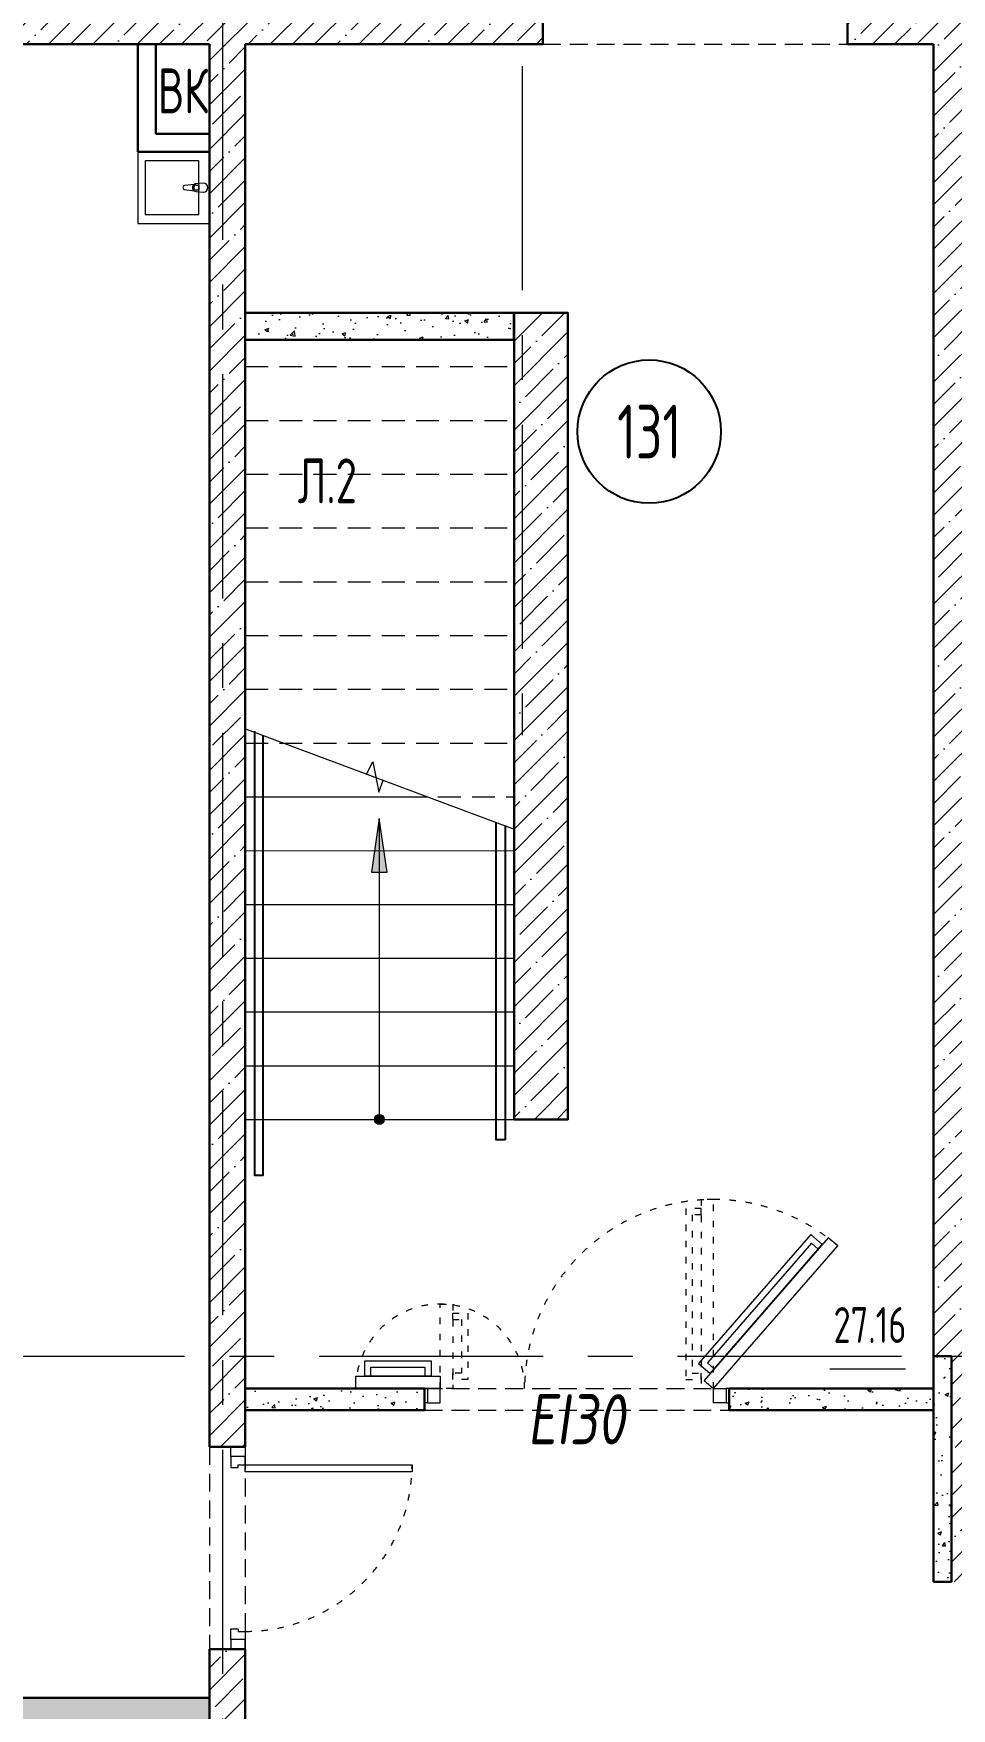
# Model space of a CAD drawing. Header units: millimetres. Extents: x -265044 to 366616, y 0 to 292181.
# Drawn here: x -199961 to -194839, y 73201 to 82546 of the extents above; entities that cross this region are included whole.
import ezdxf
from ezdxf import colors
from ezdxf.entities.mleader import LeaderData, LeaderLine
from ezdxf.enums import TextEntityAlignment as Align
from ezdxf.math import Vec2, Vec3

# ---------------------------------------------------------------- set-up
doc = ezdxf.new("R2010")
doc.units = ezdxf.units.MM
doc.header["$MEASUREMENT"] = 0
for name, pattern in [('ACAD_ISO03W100', [30, 12, -18]), ('ADSK_Штриховая_ш2 п1', [3, 2, -1]), ('CENTER', [2, 1.25, -0.25, 0.25, -0.25]), ('HIDDEN2', [4.7625, 3.175, -1.5875])]:
    doc.linetypes.add(name, pattern=pattern)
doc.layers.get('0').update_dxf_attribs({"color": 250, "lineweight": 9})
for name, color, linetype, lineweight in [('АР_Двери', 5, 'Continuous', 18), ('АР_Лестницы', 250, 'Continuous', 15), ('АР_Лестницы ограждение', 94, 'Continuous', 25), ('АР_Маркер экспликации', 239, 'Continuous', 13), ('АР_Номер помещения', 1, 'Continuous', 25), ('АР_Оси', 193, 'Continuous', 9), ('АР_Отметки', 250, 'Continuous', 15), ('АР_Перегородки газоблок', 165, 'Continuous', 30), ('АР_Перегородки газоблок_Штрих', 165, 'Continuous', 5), ('АР_Помещения_площадь', 19, 'Continuous', 9), ('АР_Сущ Несущая стена', 202, 'Continuous', 30), ('АР_тонкая линия', 250, 'Continuous', 0), ('АР_Штриховка монолит', 250, 'Continuous', 9), ('Сан.техника', 153, 'Continuous', 9), ('Эвакуация', 7, 'Continuous', 9)]:
    doc.layers.add(name, color=color, linetype=linetype, lineweight=lineweight)
doc.layers.add('АР_Отверстия', color=251, linetype='Continuous')
doc.layers.add('АР_ПБ_Двери', color=7, linetype='Continuous', lineweight=15, true_color=0xdb0000)
doc.styles.add('ICOCPEUR', font='isocpeur.ttf')
doc.styles.add('ISOCPEUR', font='isocpeur.ttf', dxfattribs={"width": 0.7})
doc.styles.get("Standard").update_dxf_attribs({"font": 'isocpeur.ttf'})
doc.styles.add('Архитект', font='isocpeur.ttf', dxfattribs={"width": 0.8, "oblique": 8})
pattern_1 = [(50, (0, 0), (215.17805, -18.82564), [22.5, -247.5]), (355, (0, 0), (-41.6254, 225.65764), [18, -198]), (100.45144, (17.93, -1.57), (173.55265, 206.832), [19.12206, -210.34263]), (46.1842, (0, 60), (320.1724, -49.6558), [33.75, -371.25]), (96.63564, (26.68, 55.86), (280.3986, 292.2356), [28.6831, -315.51413]), (351.18416, (0, 60), (280.3986, 292.2356), [27, -297]), (21, (30, 45), (179.07212, -120.78567), [22.5, -247.5]), (326, (30, 45), (72.9946, 217.54501), [18, -198]), (71.45144, (44.92, 34.93), (252.06671, 96.75935), [19.12206, -210.34263]), (37.5, (0, 0), (3.647957, 99.868156), [0, -195.6, 0, -201, 0, -198.75]), (7.5, (0, 0), (78.92086, 118.323514), [0, -114.6, 0, -191.1, 0, -75.75]), (327.5, (-66.9, 0), (160.14673, -6.766462), [0, -75, 0, -234, 0, -310.5]), (317.5, (-96.9, 0), (174.95585, 30.031495), [0, -97.5, 0, -155.4, 0, -220.5])]

# ---------------------------------------------------------------- blocks, each defined once
blk = doc.blocks.new('*U986')
at = {"color": 8}
for points in [[(-55, -80), (-55, 0), (-115, 0), (-115, -40), (-100, -40), (-100, -80), (-55, -80)], [(0, 0), (0, -80), (-55, -80), (-55, 0), (0, 0)], [(-1130, 0), (-1130, -80), (-1075, -80), (-1075, 0), (-1130, 0)], [(-1075, -80), (-1075, 0), (-1015, 0), (-1015, -40), (-1030, -40), (-1030, -80), (-1075, -80)]]:
    blk.add_lwpolyline(points, dxfattribs=at)
blk.add_lwpolyline([(-100, -80), (-100, -1010), (-140, -1010), (-140, -80)], close=True, dxfattribs=at)
at = {"color": 8, "linetype": 'ACAD_ISO03W100', "ltscale": 3}
blk.add_arc((-100, -80), 930, 180, 270, dxfattribs=at)
blk = doc.blocks.new('*U73')
at = {"layer": 'АР_Номер помещения', "color": 8}
blk.add_circle((-15680.6, 6052.6), 400, dxfattribs=at)
at = {"layer": 'АР_Помещения_площадь', "color": 8}
blk.add_line((-14250.5, 821.9), (-14672.9, 821.9), dxfattribs=at)
at = {"color": 8, "style": 'ISOCPEUR', "width": 0.7, "flags": 1}
blk.add_attdef('КАТЕГОРИЯ', (-499.2, -2092.2), '', height=250, dxfattribs=at)
at = {"layer": 'АР_Номер помещения', "color": 8, "style": 'ISOCPEUR', "width": 0.7}
blk.add_attdef('НОМЕР_ПОМЕЩЕНИЯ', text='', height=300, dxfattribs=at).set_placement((-15680.6, 6052.6), align=Align.MIDDLE_CENTER)
at = {"layer": 'АР_Помещения_площадь', "color": 8, "lineweight": 30, "width": 0.7, "flags": 104}
blk.add_attdef('ИМЯ_ПОМЕЩЕНИЯ', text='', height=100, dxfattribs=at).set_placement((157.6, 1217.1), align=Align.MIDDLE_CENTER)
at = {"layer": 'АР_Помещения_площадь', "color": 8, "style": 'ISOCPEUR', "width": 0.7}
blk.add_attdef('ПЛОЩАДЬ_ПОМЕЩЕНИЯ', text='', height=200, dxfattribs=at).set_placement((-14245.6, 1068.4), align=Align.MIDDLE_RIGHT)
blk = doc.blocks.new('сан.техника')
at = {"layer": 'Сан.техника', "color": 8, "linetype": 'Continuous', "lineweight": 5}
for p, q in [((-26.6, 167.7), (-79.5, 161.1)), ((-26.6, 167.7), (-79.5, 161.1)), ((-79.5, 138.9), (-26.6, 132.3)), ((-79.5, 138.9), (-26.6, 132.3)), ((24.9, 175), (-17, 171)), ((24.9, 175), (-17, 171)), ((-17, 129), (24.9, 125)), ((-17, 129), (24.9, 125)), ((-14.9, 163.6), (0, 163.6)), ((-14.9, 163.6), (0, 163.6)), ((0, 136.4), (-14.9, 136.4)), ((0, 136.4), (-14.9, 136.4)), ((0, 163.6), (0, 136.4)), ((0, 163.6), (0, 136.4))]:
    blk.add_line(p, q, dxfattribs=at)
for points in [[(59, 350), (-341, 350), (-341, -50), (59, -50)], [(0, 300), (-300.1, 300), (-300.1, 0), (0, 0)], [(0, 300), (-300.1, 300), (-300.1, 0), (0, 0)]]:
    blk.add_lwpolyline(points, close=True, dxfattribs=at)
for centre, radius, start, end in [((-78.1, 150), 11.2, 97.13862, 262.86077), ((-78.1, 150), 11.2, 97.13862, 262.86077), ((-15.1, 150), 21.1, 122.77072, 237.22867), ((-15.1, 150), 21.1, 122.77072, 237.22867), ((-14.9, 150), 13.6, 89.99969, 269.99969), ((-14.9, 150), 13.6, 89.99969, 269.99969), ((-15.1, 150), 21.1, 95.1693, 122.77072), ((-15.1, 150), 21.1, 95.1693, 122.77072), ((-15.1, 150), 21.1, 237.22867, 264.83008), ((-15.1, 150), 21.1, 237.22867, 264.83008), ((24.9, 150), 25, 269.99969, 89.99969), ((24.9, 150), 25, 269.99969, 89.99969)]:
    blk.add_arc(centre, radius, start, end, dxfattribs=at)
blk = doc.blocks.new('_DotSmall')
at = {"color": 8, "linetype": 'ByBlock', "const_width": 0.5}
blk.add_lwpolyline([(-0.0625, 0, 1), (0.0625, 0, 1)], format="xyb", close=True, dxfattribs=at)
blk = doc.blocks.new('дв.1700')
at = {"layer": 'АР_Двери', "color": 8}
for points in [[(-87, 0), (-87, -80), (-70, -80), (-70, 0), (-87, 0)], [(-70, -80), (-70, 0), (0, 0), (0, -30), (0, -30), (0, -80), (-70, -80)], [(1596, -80), (1596, 0), (1526, 0), (1526, -30), (1526, -30), (1526, -80), (1596, -80)], [(1613, 0), (1613, -80), (1596, -80), (1596, 0), (1613, 0)]]:
    blk.add_lwpolyline(points, dxfattribs=at)
for points in [[(0, -80), (-692, -876), (-639.2, -921.8), (52.7, -125.8)], [(1997.3, -149.9), (1526, -149.9), (1526, -80), (1997.3, -80)], [(19.9, -163.6), (-606.3, -883.9), (-542.2, -939.6), (84, -219.2)], [(1946.9, -234.7), (1576, -234.7), (1576, -149.9), (1946.9, -149.9)], [(1911.9, -199.7), (1611, -199.7), (1611, -149.9), (1911.9, -149.9)], [(-3, -190), (-583.3, -857.5), (-545.7, -890.2), (34.6, -222.7)]]:
    blk.add_lwpolyline(points, close=True, dxfattribs=at)
at = {"layer": 'АР_Двери', "color": 8, "linetype": 'ACAD_ISO03W100', "ltscale": 3}
for points in [[(0, -80), (0, -1134.7), (69.9, -1134.7), (69.9, -80)], [(1456.1, -551.3), (1456.1, -80), (1526, -80), (1526, -551.3)]]:
    blk.add_lwpolyline(points, close=True, dxfattribs=at)
for points in [[(69.9, -1049.5), (69.9, -1084.5), (154.7, -1084.5), (154.7, -130), (69.9, -130), (69.9, -165)], [(69.9, -1049.5), (119.7, -1049.5), (119.7, -165), (69.9, -165)], [(1456.1, -465.9), (1456.1, -500.9), (1371.3, -500.9), (1371.3, -130), (1456.1, -130), (1456.1, -165)], [(1456.1, -465.9), (1406.3, -465.9), (1406.3, -165), (1456.1, -165)]]:
    blk.add_lwpolyline(points, dxfattribs=at)
for centre, radius, start, end in [((0, -80), 1054.7, 228.99999, 0), ((1526, -80), 471.3, 180, 351.4758)]:
    blk.add_arc(centre, radius, start, end, dxfattribs=at)
blk = doc.blocks.new('*U285')
h = blk.add_hatch(color=8)
h.dxf.hatch_style = 1
edge = h.paths.add_edge_path()
edge.add_arc((0, 0), 27.6, 359.64, 719.64)
h = blk.add_hatch(color=8)
h.dxf.hatch_style = 1
h.paths.add_polyline_path([(1380, -44.3), (1380, 44.3), (1680, 0)])
at = {"color": 8}
blk.add_line((1680, 0), (0, 0), dxfattribs=at)
blk.add_lwpolyline([(1380, 44.3), (1380, -44.3), (1680, 0), (1380, 44.3)], dxfattribs=at)
blk.add_circle((0, 0), 27.6, dxfattribs=at)

msp = doc.modelspace()

# ---------------------------------------------------------------- hatches: boundary and pattern name
at = {"layer": 'АР_Перегородки газоблок_Штрих', "ltscale": 100}
h = msp.add_hatch(dxfattribs=at)
h.set_pattern_fill('AR-CONC', color=8, scale=30)
h.set_pattern_definition([(50, (-4140, 1638.21), (215.17805, -18.82564), [22.5, -247.5]), (355, (-4140, 1638.21), (-41.6254, 225.65764), [18, -198]), (100.45144, (-4122.07, 1636.64), (173.55265, 206.832), [19.12206, -210.34263]), (46.1842, (-4140, 1698.21), (320.1724, -49.6558), [33.75, -371.25]), (96.63564, (-4113.32, 1694.08), (280.3986, 292.2356), [28.6831, -315.51413]), (351.18416, (-4140, 1698.2), (280.3986, 292.2356), [27, -297]), (21, (-4110, 1683.21), (179.07212, -120.78567), [22.5, -247.5]), (326, (-4110, 1683.21), (72.9946, 217.54501), [18, -198]), (71.45144, (-4095.08, 1673.15), (252.06671, 96.75935), [19.12206, -210.34263]), (37.5, (-4140, 1638.21), (3.647957, 99.868156), [0, -195.6, 0, -201, 0, -198.75]), (7.5, (-4140, 1638.21), (78.92086, 118.323514), [0, -114.6, 0, -191.1, 0, -75.75]), (327.5, (-4206.9, 1638.21), (160.14673, -6.76646), [0, -75, 0, -234, 0, -310.5]), (317.5, (-4236.9, 1638.21), (174.95585, 30.031495), [0, -97.5, 0, -155.4, 0, -220.5])])
h.paths.add_polyline_path([(-197279.5, 80987), (-198778.1, 80987), (-198778.9, 80836.7), (-198478.9, 80836.7), (-198478.9, 80836.7), (-197280.3, 80836.7)])
h = msp.add_hatch(dxfattribs=at)
h.set_pattern_fill('AR-CONC', color=8, scale=30)
h.set_pattern_definition(pattern_1)
h.paths.add_polyline_path([(-194938.9, 75165.7), (-194838.9, 75165.7), (-194838.9, 73908.2), (-194938.9, 73908.2)])
h = msp.add_hatch(dxfattribs=at)
h.set_pattern_fill('AR-CONC', color=8, scale=30)
h.set_pattern_definition(pattern_1)
h.paths.add_polyline_path([(-198778.9, 74865.7), (-198778.9, 74985.7), (-198778.9, 74985.7), (-198778.9, 74865.7), (-197784, 74865.7), (-197783.7, 74985.7), (-198778.9, 74985.7)])
h = msp.add_hatch(dxfattribs=at)
h.set_pattern_fill('AR-CONC', color=8, scale=30)
h.set_pattern_definition(pattern_1)
h.paths.add_polyline_path([(-196083.9, 74865.7), (-196083.9, 74985.7), (-196083.9, 74985.7), (-196083.9, 74865.7), (-194939, 74865.7), (-194938.7, 74985.7), (-196083.9, 74985.7)])
h = msp.add_hatch(dxfattribs=at)
h.set_pattern_fill('AR-CONC', color=8, scale=30)
h.set_pattern_definition(pattern_1)
h.paths.add_polyline_path([(-198978.8, 73260.7), (-205353.9, 73260.7), (-205353.9, 73140.7), (-198978.9, 73140.7)])
at = {"layer": 'АР_Штриховка монолит', "ltscale": 100}
h = msp.add_hatch(dxfattribs=at)
h.set_pattern_fill('ANSI35', color=8, scale=700)
h.set_pattern_definition([(45, (-1163391.66, 165205.58), (-123.743687, 123.743687), []), (45, (-1163267.92, 165205.58), (-123.743687, 123.743687), [218.75, -43.75, 0, -43.75])])
h.paths.add_polyline_path([(-194638.9, 86650.7), (-194938.9, 86650.7), (-194938.9, 82685.7), (-195418.3, 82685.7), (-195418.3, 82485.7), (-194938.9, 82485.7), (-194938.9, 75165.7), (-194838.9, 75165.7), (-194838.9, 73908.2), (-194638.9, 73908.2), (-194638.9, 74865.7), (-190883.9, 74865.7), (-190883.9, 73683.2), (-190683.9, 73683.2), (-190683.9, 74865.7), (-186228.9, 74865.7), (-186228.9, 75165.7), (-194638.9, 75165.7), (-194638.9, 86350.7)])
h = msp.add_hatch(dxfattribs=at)
h.set_pattern_fill('ANSI35', color=8, scale=700)
h.set_pattern_definition([(45, (-1150550.45, 130919.27), (-123.743687, 123.743687), []), (45, (-1150426.7, 130919.27), (-123.743687, 123.743687), [218.75, -43.75, 0, -43.75])])
h.paths.add_polyline_path([(-205353.9, 82485.7), (-198978.9, 82485.7), (-198978.9, 74660.8), (-198778.9, 74660.8), (-198778.9, 82485.7), (-197118.3, 82485.7), (-197118.3, 82685.7), (-205553.8, 82685.7), (-205553.9, 82485.7), (-205353.9, 82485.7)])
h = msp.add_hatch(dxfattribs=at)
h.set_pattern_fill('ANSI35', color=8, scale=700)
h.set_pattern_definition([(45, (-1171481.64, 175028.55), (-123.743687, 123.743687), []), (45, (-1171357.9, 175028.55), (-123.743687, 123.743687), [218.75, -43.75, 0, -43.75])])
h.paths.add_polyline_path([(-196978.7, 80987), (-197278.9, 80987), (-197278.8, 76487), (-196978.7, 76487)])
h = msp.add_hatch(dxfattribs=at)
h.set_pattern_fill('ANSI35', color=8, scale=700)
h.set_pattern_definition([(45, (-1173181.66, 170720.58), (-123.743687, 123.743687), []), (45, (-1173057.92, 170720.58), (-123.743687, 123.743687), [218.75, -43.75, 0, -43.75])])
h.paths.add_polyline_path([(-198778.9, 73530.8), (-198978.9, 73530.8), (-198978.9, 72160.7), (-198778.9, 72160.7)])

# ---------------------------------------------------------------- linework, layer by layer
at = {"color": 8, "lineweight": 13, "ltscale": 500}
msp.add_lwpolyline([(-198102.2, 78413.9), (-198067.6, 78481.9), (-198033.7, 78313.4), (-198009.2, 78379.3)], dxfattribs=at)
at = {"layer": 'АР_Лестницы', "color": 8, "ltscale": 100}
for p, q in [((-198778.8, 80987), (-197278.8, 80987)), ((-198783.8, 78667.5), (-197278.8, 78107.5)), ((-198778.8, 78287), (-197761.2, 78287)), ((-198778.9, 77985.2), (-197278.8, 77987)), ((-198778.9, 77687), (-197278.8, 77687)), ((-198778.9, 77387), (-197278.9, 77387.1)), ((-198778.9, 77087), (-197278.8, 77087)), ((-198778.9, 76787), (-197278.8, 76787)), ((-198783.8, 76487), (-197278.8, 76487))]:
    msp.add_line(p, q, dxfattribs=at)
at = {"layer": 'АР_Лестницы ограждение', "color": 8, "ltscale": 100}
for points in [[(-198728.6, 78652.9), (-198728.6, 76176.8), (-198678.6, 76176.8), (-198678.6, 78628.4)], [(-197329.5, 76373.6), (-197379.5, 76373.6), (-197379.5, 78145)], [(-197329.5, 78126.4), (-197329.5, 76373.6)]]:
    msp.add_lwpolyline(points, dxfattribs=at)
at = {"layer": 'АР_Оси', "color": 8, "linetype": 'CENTER', "ltscale": 1000}
for p, q in [((-197233.9, 134363.2), (-197233.9, 78630.8)), ((-198903.9, 53394.4), (-198903.9, 82776.9)), ((-224367.6, 75165.7), (-140770.4, 75165.7))]:
    msp.add_line(p, q, dxfattribs=at)
at = {"layer": 'АР_Перегородки газоблок', "color": 8, "ltscale": 100}
for p, q in [((-199378.9, 82480.7), (-199378.9, 81886.1)), ((-199278.9, 82481.9), (-199278.9, 81986.1)), ((-199278.9, 81986.1), (-198978.9, 81986.1)), ((-198978.9, 81986.1), (-198978.9, 81886.1)), ((-199378.9, 81886.1), (-199378.9, 81886.1)), ((-198978.9, 81886.1), (-199378.9, 81886.1)), ((-194938.9, 75165.7), (-194938.9, 73908.2)), ((-197778.9, 74985.7), (-197778.9, 74865.7)), ((-196078.9, 74985.7), (-196078.9, 74865.7)), ((-194938.9, 74985.7), (-194938.9, 74865.7)), ((-194838.9, 73908.2), (-194938.9, 73908.2))]:
    msp.add_line(p, q, dxfattribs=at)
for points in [[(-198978.9, 81986.1), (-199278.9, 81986.1)], [(-198778.9, 74985.7), (-197778.9, 74985.7)], [(-196078.9, 74985.7), (-194938.9, 74985.7)], [(-197778.9, 74865.7), (-198778.9, 74865.7)], [(-194938.9, 74865.7), (-196078.9, 74865.7)], [(-205353.9, 73260.7), (-198978.9, 73260.7)]]:
    msp.add_lwpolyline(points, dxfattribs=at)
msp.add_lwpolyline([(-198778.9, 80987), (-197280.3, 80987), (-197280.3, 80836.6), (-198778.9, 80836.7)], close=True, dxfattribs=at)
at = {"layer": 'АР_Сущ Несущая стена', "color": 8, "ltscale": 100}
for p, q in [((-197118.3, 82485.7), (-197118.3, 82685.7)), ((-195418.3, 82485.7), (-195418.3, 82685.7)), ((-205353.9, 82485.7), (-198978.9, 82485.7)), ((-198978.9, 74660.8), (-198978.9, 82485.7)), ((-198778.9, 74660.8), (-198778.9, 82485.7)), ((-198778.9, 82485.7), (-197118.3, 82485.7)), ((-195418.3, 82485.7), (-194938.9, 82485.7)), ((-194938.9, 82485.7), (-194938.9, 75165.7)), ((-194938.9, 75165.7), (-194838.9, 75165.7)), ((-194838.9, 75165.7), (-194838.9, 73908.2)), ((-198978.9, 74660.8), (-198778.9, 74660.8)), ((-198978.9, 72160.7), (-198978.9, 73530.8)), ((-198978.9, 73530.8), (-198778.9, 73530.8)), ((-198778.9, 72160.7), (-198778.9, 73530.8))]:
    msp.add_line(p, q, dxfattribs=at)
msp.add_lwpolyline([(-197278.8, 76487), (-196978.8, 76487), (-196978.8, 80986.9), (-197278.8, 80986.9)], close=True, dxfattribs=at)
at = {"layer": 'АР_тонкая линия', "color": 8, "linetype": 'ADSK_Штриховая_ш2 п1', "ltscale": 50}
for p, q in [((-197118.3, 82485.7), (-195378.4, 82485.5)), ((-197778.9, 74985.7), (-196095.9, 74985.7)), ((-197778.9, 74865.7), (-196038.9, 74865.5)), ((-198978.9, 74660.8), (-198978.9, 73530.8)), ((-198778.9, 74633.3), (-198778.9, 73506.6))]:
    msp.add_line(p, q, dxfattribs=at)
at = {"layer": 'Эвакуация', "color": 8, "linetype": 'HIDDEN2', "ltscale": 40}
for p, q in [((-198778.8, 80687), (-197278.8, 80687)), ((-198778.8, 80387), (-197278.8, 80387)), ((-198778.8, 80087), (-197278.8, 80087)), ((-198778.8, 79787), (-197278.8, 79787)), ((-198778.8, 79487), (-197278.8, 79487)), ((-198778.8, 79187), (-197278.8, 79187)), ((-198778.8, 78887), (-197278.8, 78887)), ((-198778.8, 78587), (-197278.8, 78587)), ((-198085.2, 78287), (-197278.8, 78287))]:
    msp.add_line(p, q, dxfattribs=at)

# ---------------------------------------------------------------- block references
at = {"layer": 'АР_Двери', "color": 8}
for name, p, rotation in [('дв.1700', (-196165.9, 74905.7), 180), ('*U986', (-198858.9, 74660.8), 90.00000000000001)]:
    msp.add_blockref(name, p, dxfattribs=dict(at, rotation=rotation))
at = {"layer": 'АР_Лестницы', "color": 8, "ltscale": 100, "rotation": 89.99999999999999}
msp.add_blockref('*U285', (-198031.3, 76487), dxfattribs=at)
at = {"layer": 'АР_Маркер экспликации', "color": 8}
ref = msp.add_blockref('*U73', (-180844.9, 74272), dxfattribs=at)
ref.add_attrib('НОМЕР_ПОМЕЩЕНИЯ', '131', dxfattribs={"layer": 'АР_Номер помещения', "color": 8, "height": 300, "style": 'ISOCPEUR', "width": 0.7}).set_placement((-196525.5, 80324.6), align=Align.MIDDLE_CENTER)
ref.add_attrib('ПЛОЩАДЬ_ПОМЕЩЕНИЯ', '27.16', dxfattribs={"layer": 'АР_Помещения_площадь', "color": 8, "height": 200, "style": 'ISOCPEUR', "width": 0.7}).set_placement((-195090.5, 75340.4), align=Align.MIDDLE_RIGHT)
at = {"layer": 'Сан.техника', "color": 8}
msp.add_blockref('сан.техника', (-199037.9, 81536.1), dxfattribs=at)

# ---------------------------------------------------------------- texts
at = {"layer": 'АР_Отверстия', "color": 8, "ltscale": 100, "insert": (-199127.2, 82225.5), "char_height": 250, "attachment_point": 5, "line_spacing_factor": 0.7, "style": 'ICOCPEUR'}
msp.add_mtext('\\A1;{\\W0.7;ВК}', dxfattribs=at)
at = {"layer": 'АР_ПБ_Двери', "color": 8, "lineweight": 35, "style": 'Архитект', "oblique": 8, "width": 0.8}
msp.add_text('EI30', height=280, dxfattribs=at).set_placement((-197204.3, 74674.4))

# ---------------------------------------------------------------- leaders
at = {"layer": 'АР_Отметки', "color": 8}
ml = msp.add_multileader_mtext('Standard', dxfattribs=at)
ml.set_content('%%P0,000', color=8, style='ISOCPEUR')
ml.set_leader_properties(color=8, linetype='Continuous', lineweight=-1)
ml.set_arrow_properties(name='DOTSMALL')
ml.build(insert=Vec2(0, 0))
ml.multileader.update_dxf_attribs({"has_text_frame": 1, "text_left_attachment_type": 4, "text_right_attachment_type": 4, "dogleg_length": 100, "arrow_head_size": 180})
ctx = ml.context
ctx.base_point, ctx.char_height, ctx.arrow_head_size, ctx.landing_gap_size, ctx.plane_origin = Vec3(-195756.6, 128483.8, -0.2), 250, 180, 50, Vec3(-198827.6, 126894.3, -0.2)
ctx.left_attachment, ctx.right_attachment = 4, 4
notes = []
notes.append((ctx, [(0, (0, 0, 0), (0, 0), (1, 0), 1, [])]))
ctx.mtext.insert, ctx.mtext.width, ctx.mtext.line_spacing_style, ctx.mtext.flow_direction = Vec3(-195706.6, 128817.2, -0.2), 852.697, 2, 5
ml = msp.add_multileader_mtext('Standard', dxfattribs=at)
ml.set_content('%%P0,000', color=8, style='ISOCPEUR')
ml.set_leader_properties(color=8, linetype='Continuous', lineweight=-1)
ml.set_arrow_properties(name='DOTSMALL')
ml.build(insert=Vec2(0, 0))
ml.multileader.update_dxf_attribs({"has_text_frame": 1, "text_left_attachment_type": 4, "text_right_attachment_type": 4, "dogleg_length": 100, "arrow_head_size": 180})
ctx = ml.context
ctx.base_point, ctx.char_height, ctx.arrow_head_size, ctx.landing_gap_size, ctx.plane_origin = Vec3(-202684.2, 121780.9, -0.2), 250, 180, 50, Vec3(-205755.3, 120191.3, -0.2)
ctx.left_attachment, ctx.right_attachment = 4, 4
notes.append((ctx, [(0, (0, 0, 0), (0, 0), (1, 0), 1, [])]))
ctx.mtext.insert, ctx.mtext.width, ctx.mtext.line_spacing_style, ctx.mtext.flow_direction = Vec3(-202634.2, 122114.2, -0.2), 852.697, 2, 5
ml = msp.add_multileader_mtext('Standard', dxfattribs=at)
ml.set_content('%%P0,000', color=8, style='ISOCPEUR')
ml.set_leader_properties(color=8, linetype='Continuous', lineweight=-1)
ml.set_arrow_properties(name='DOTSMALL')
ml.build(insert=Vec2(0, 0))
ml.multileader.update_dxf_attribs({"has_text_frame": 1, "text_left_attachment_type": 4, "text_right_attachment_type": 4, "dogleg_length": 100, "arrow_head_size": 180})
ctx = ml.context
ctx.base_point, ctx.char_height, ctx.arrow_head_size, ctx.landing_gap_size, ctx.plane_origin = Vec3(-210956.5, 105207.4), 250, 180, 50, Vec3(-213117.7, 104258.7)
ctx.left_attachment, ctx.right_attachment = 4, 4
notes.append((ctx, [(0, (0, 0, 0), (0, 0), (1, 0), 1, [])]))
ctx.mtext.insert, ctx.mtext.width, ctx.mtext.line_spacing_style, ctx.mtext.flow_direction = Vec3(-210906.5, 105540.8), 852.697, 2, 5
ml = msp.add_multileader_mtext('Standard', dxfattribs=at)
ml.set_content('{\\W0.8;-2,250}', color=8, style='ISOCPEUR')
ml.set_leader_properties(color=8, linetype='Continuous', lineweight=-1)
ml.set_arrow_properties(name='DOTSMALL')
ml.build(insert=Vec2(0, 0))
ml.multileader.update_dxf_attribs({"has_text_frame": 1, "text_left_attachment_type": 4, "text_right_attachment_type": 4, "dogleg_length": 100, "arrow_head_size": 180})
ctx = ml.context
ctx.base_point, ctx.char_height, ctx.arrow_head_size, ctx.landing_gap_size, ctx.plane_origin = Vec3(-196726.2, 103259.9), 250, 180, 50, Vec3(-196931.3, 102539.6)
ctx.left_attachment, ctx.right_attachment = 4, 4
notes.append((ctx, [(0, (0, 0, 0), (0, 0), (1, 0), 1, [])]))
ctx.mtext.insert, ctx.mtext.width, ctx.mtext.defined_height, ctx.mtext.line_spacing_style, ctx.mtext.flow_direction = Vec3(-196676.2, 103593.3), 769.989, 343.9, 2, 5
ml = msp.add_multileader_mtext('Standard', dxfattribs=at)
ml.set_content('%%P0,000', color=8, style='ISOCPEUR')
ml.set_leader_properties(color=8, linetype='Continuous', lineweight=-1)
ml.set_arrow_properties(name='DOTSMALL')
ml.build(insert=Vec2(0, 0))
ml.multileader.update_dxf_attribs({"has_text_frame": 1, "text_left_attachment_type": 4, "text_right_attachment_type": 4, "dogleg_length": 100, "arrow_head_size": 180})
ctx = ml.context
ctx.base_point, ctx.char_height, ctx.arrow_head_size, ctx.landing_gap_size, ctx.plane_origin = Vec3(-214349.8, 102516.7), 250, 180, 50, Vec3(-217420.9, 100927.1)
ctx.left_attachment, ctx.right_attachment = 4, 4
notes.append((ctx, [(0, (0, 0, 0), (0, 0), (1, 0), 1, [])]))
ctx.mtext.insert, ctx.mtext.width, ctx.mtext.line_spacing_style, ctx.mtext.flow_direction = Vec3(-214299.8, 102850), 852.697, 2, 5
ml = msp.add_multileader_mtext('Standard', dxfattribs=at)
ml.set_content('-2,500', color=8, style='ISOCPEUR')
ml.set_leader_properties(color=8, linetype='Continuous', lineweight=-1)
ml.set_arrow_properties(name='DOTSMALL')
ml.build(insert=Vec2(0, 0))
ml.multileader.update_dxf_attribs({"has_text_frame": 1, "text_left_attachment_type": 4, "text_right_attachment_type": 4, "dogleg_length": 100, "arrow_head_size": 180})
ctx = ml.context
ctx.base_point, ctx.char_height, ctx.arrow_head_size, ctx.landing_gap_size, ctx.plane_origin = Vec3(-213774.6, 100681.9), 250, 180, 50, Vec3(-215935.9, 100090.7)
ctx.left_attachment, ctx.right_attachment = 4, 4
notes.append((ctx, [(0, (0, 0, 0), (0, 0), (1, 0), 1, [])]))
ctx.mtext.insert, ctx.mtext.width, ctx.mtext.line_spacing_style, ctx.mtext.flow_direction = Vec3(-213724.6, 101015.2), 852.697, 2, 5
ml = msp.add_multileader_mtext('Standard', dxfattribs=at)
ml.set_content('-0,880', color=8, style='ISOCPEUR')
ml.set_leader_properties(color=8, linetype='Continuous', lineweight=-1)
ml.set_arrow_properties(name='DOTSMALL')
ml.build(insert=Vec2(0, 0))
ml.multileader.update_dxf_attribs({"has_text_frame": 1, "text_left_attachment_type": 4, "text_right_attachment_type": 4, "dogleg_length": 100, "arrow_head_size": 180})
ctx = ml.context
ctx.base_point, ctx.char_height, ctx.arrow_head_size, ctx.landing_gap_size, ctx.plane_origin = Vec3(-213834.7, 97124.7, 0), 250, 180, 50, Vec3(-216149.9, 96698.7, 0)
ctx.left_attachment, ctx.right_attachment = 4, 4
notes.append((ctx, [(0, (0, 0, 0), (0, 0), (1, 0), 1, [])]))
ctx.mtext.insert, ctx.mtext.width, ctx.mtext.line_spacing_style, ctx.mtext.flow_direction = Vec3(-213784.7, 97458, 0), 525.177, 2, 5
ml = msp.add_multileader_mtext('Standard', dxfattribs=at)
ml.set_content('%%P0,000', color=8, style='ISOCPEUR')
ml.set_leader_properties(color=8, linetype='Continuous', lineweight=-1)
ml.set_arrow_properties(name='DOTSMALL')
ml.build(insert=Vec2(0, 0))
ml.multileader.update_dxf_attribs({"has_text_frame": 1, "text_left_attachment_type": 4, "text_right_attachment_type": 4, "dogleg_length": 100, "arrow_head_size": 180})
ctx = ml.context
ctx.base_point, ctx.char_height, ctx.arrow_head_size, ctx.landing_gap_size, ctx.plane_origin = Vec3(-213792, 95209.1, 0), 250, 180, 50, Vec3(-216863.1, 93619.6, 0)
ctx.left_attachment, ctx.right_attachment = 4, 4
notes.append((ctx, [(0, (0, 0, 0), (0, 0), (1, 0), 1, [])]))
ctx.mtext.insert, ctx.mtext.width, ctx.mtext.line_spacing_style, ctx.mtext.flow_direction = Vec3(-213742, 95542.4, 0), 852.697, 2, 5
ml = msp.add_multileader_mtext('Standard', dxfattribs=at)
ml.set_content('0,000', color=8, style='ISOCPEUR')
ml.set_leader_properties(color=8, linetype='Continuous', lineweight=-1)
ml.set_arrow_properties(name='DOTSMALL')
ml.build(insert=Vec2(0, 0))
ml.multileader.update_dxf_attribs({"has_text_frame": 1, "text_left_attachment_type": 4, "text_right_attachment_type": 4, "dogleg_length": 100, "arrow_head_size": 180})
ctx = ml.context
ctx.base_point, ctx.char_height, ctx.arrow_head_size, ctx.landing_gap_size, ctx.plane_origin = Vec3(-210568.6, 94836.5, 0), 250, 180, 50, Vec3(-212729.8, 94245.2, 0)
ctx.left_attachment, ctx.right_attachment = 4, 4
notes.append((ctx, [(0, (0, 0, 0), (0, 0), (1, 0), 1, [])]))
ctx.mtext.insert, ctx.mtext.width, ctx.mtext.line_spacing_style, ctx.mtext.flow_direction = Vec3(-210518.6, 95169.8, 0), 852.697, 2, 5
ml = msp.add_multileader_mtext('Standard', dxfattribs=at)
ml.set_content('-2,550', color=8, style='ISOCPEUR')
ml.set_leader_properties(color=8, linetype='Continuous', lineweight=-1)
ml.set_arrow_properties(name='DOTSMALL')
ml.build(insert=Vec2(0, 0))
ml.multileader.update_dxf_attribs({"has_text_frame": 1, "text_left_attachment_type": 4, "text_right_attachment_type": 4, "dogleg_length": 100, "arrow_head_size": 180})
ctx = ml.context
ctx.base_point, ctx.char_height, ctx.arrow_head_size, ctx.landing_gap_size, ctx.plane_origin = Vec3(-213699, 88510.6), 250, 180, 50, Vec3(-212757.4, 87157)
ctx.left_attachment, ctx.right_attachment = 4, 4
notes.append((ctx, [(0, (0, 0, 0), (0, 0), (1, 0), 1, [])]))
ctx.mtext.insert, ctx.mtext.width, ctx.mtext.defined_height, ctx.mtext.line_spacing_style, ctx.mtext.flow_direction = Vec3(-213649, 88844), 599.198, 407.5, 2, 5
ml = msp.add_multileader_mtext('Standard', dxfattribs=at)
ml.set_content('Л.2', color=8, style='ISOCPEUR')
ml.set_leader_properties(color=8, linetype='Continuous', lineweight=-1)
ml.set_arrow_properties(name='DOTSMALL')
ml.build(insert=Vec2(0, 0))
ml.multileader.update_dxf_attribs({"has_text_frame": 1, "text_left_attachment_type": 4, "text_right_attachment_type": 4, "dogleg_length": 100, "arrow_head_size": 180})
ctx = ml.context
ctx.base_point, ctx.char_height, ctx.arrow_head_size, ctx.landing_gap_size, ctx.plane_origin = Vec3(-198536.5, 79841.8, 0), 250, 180, 50, Vec3(-134626.9, 68873.5, 0)
ctx.left_attachment, ctx.right_attachment = 4, 4
notes.append((ctx, [(0, (0, 0, 0), (0, 0), (1, 0), 1, [])]))
ctx.mtext.insert, ctx.mtext.width, ctx.mtext.line_spacing_style, ctx.mtext.flow_direction = Vec3(-198486.5, 80175.1, 0), 852.697, 2, 5
for ctx, leaders in notes:
    for number, flags, end, landing, length, lines in leaders:
        leader = LeaderData()
        leader.index, (leader.has_last_leader_line, leader.has_dogleg_vector, leader.attachment_direction) = number, flags
        leader.last_leader_point, leader.dogleg_vector, leader.dogleg_length = Vec3(end), Vec3(landing), length
        for number, points, colour, breaks in lines:
            line = LeaderLine()
            line.index, line.vertices, line.color, line.breaks = number, Vec3.list(points), colors.encode_raw_color(colour), breaks
            leader.lines.append(line)
        ctx.leaders.append(leader)

doc.saveas('drawing.dxf')
